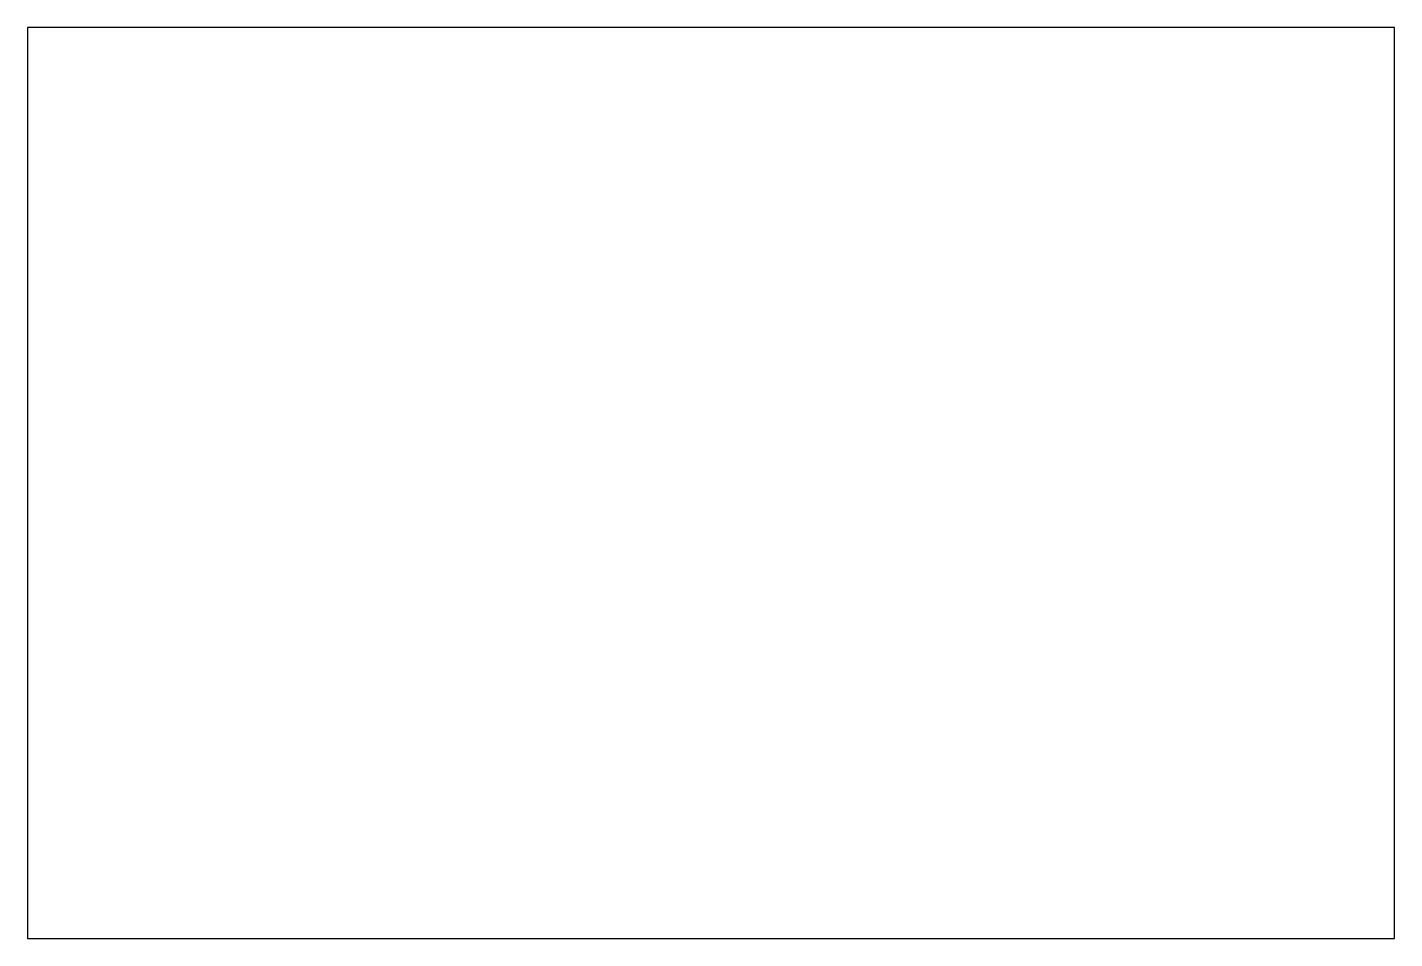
# Model space of a CAD drawing. Header units: inches. Extents: x 1 to 4, y 1 to 3.
import ezdxf

# ---------------------------------------------------------------- set-up
doc = ezdxf.new("R2010")
doc.units = ezdxf.units.IN
doc.header["$MEASUREMENT"] = 0
doc.layers.add('OBJECT', color=7, linetype='Continuous')

msp = doc.modelspace()

# ---------------------------------------------------------------- linework, layer by layer
at = {"layer": 'OBJECT'}
msp.add_lwpolyline([(1, 1), (4, 1), (4, 3), (1, 3)], close=True, dxfattribs=at)

doc.saveas('drawing.dxf')
